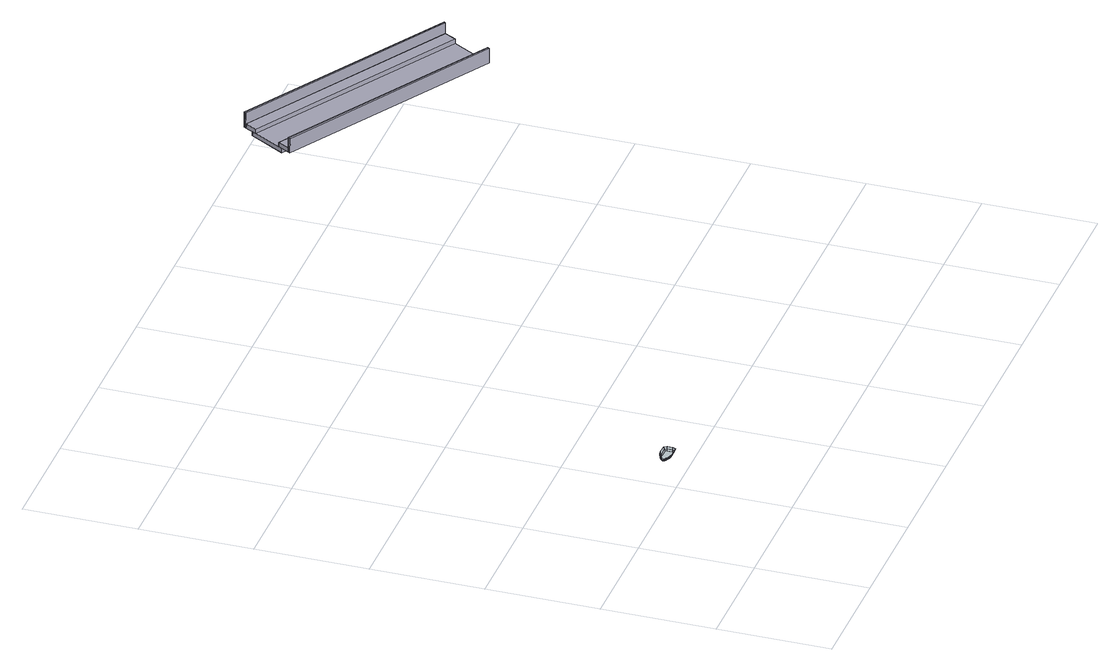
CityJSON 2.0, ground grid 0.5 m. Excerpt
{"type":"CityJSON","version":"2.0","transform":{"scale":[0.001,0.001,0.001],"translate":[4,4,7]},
"CityObjects":{
"object1":{"type":"GenericCityObject","geometry":[{"type":"MultiSurface","lod":"3","boundaries":[[[0,1,2,3,4,5,6,7,8,9,10,11,12,13,14,15,16,17,18,19,20,21,22,23,24,25,26]],[[27,28,29,30]],[[1,27,30]],[[31,32,28,27]],[[33,34,32,31]],[[31,0,26,33]],[[0,31,27,1]],[[35,36,34,33]],[[25,35,33,26]],[[24,37,35,25]],[[37,38,36,35]],[[39,40,38,37]],[[41,42,40,39]],[[43,44,42,41]],[[45,46,44,43]],[[47,48,46,45]],[[49,50,48,47]],[[51,52,50,49]],[[53,54,52,51]],[[55,56,54,53]],[[57,58,56,55]],[[59,60,58,57]],[[57,14,13,59]],[[55,15,14,57]],[[53,16,15,55]],[[51,17,16,53]],[[49,18,17,51]],[[47,19,18,49]],[[45,20,19,47]],[[43,21,20,45]],[[41,22,21,43]],[[23,39,37,24]],[[39,23,22,41]],[[61,1,30]],[[62,61,30,29]],[[63,64,60,59]],[[12,63,59,13]],[[65,66,64,63]],[[67,68,66,65]],[[69,70,68,67]],[[71,72,70,69]],[[73,74,72,71]],[[75,76,74,73]],[[77,78,76,75]],[[79,80,78,77]],[[81,82,80,79]],[[83,84,82,81]],[[84,83,61,62]],[[11,65,63,12]],[[10,67,65,11]],[[9,69,67,10]],[[8,71,69,9]],[[7,73,71,8]],[[6,75,73,7]],[[5,77,75,6]],[[4,79,77,5]],[[3,81,79,4]],[[2,83,81,3]],[[83,2,1,61]]]}]},
"bridge1":{"type":"Bridge","geometry":[{"type":"MultiSurface","lod":"3","boundaries":[[[85,86,87,88]],[[89,90,86,85]],[[91,92,90,89]],[[88,87,92,91]],[[86,90,92,87]],[[89,85,88,91]],[[93,94,95,96]],[[97,98,99,100]],[[96,95,97,100]],[[95,94,98,97]],[[94,93,99,98]],[[93,96,100,99]],[[91,89,101,102]],[[103,104,105,106]],[[102,101,103,106]],[[101,89,104,103]],[[89,91,105,104]],[[91,102,106,105]],[[107,108,109,110]],[[111,112,113,114]],[[110,109,111,114]],[[109,108,112,111]],[[108,107,113,112]],[[107,110,114,113]],[[98,115,116,99]],[[117,118,115,98]],[[119,120,118,117]],[[99,116,120,119]],[[115,118,120,116]],[[117,98,99,119]]]}]}
},
"vertices":[
[682,615,998],[681,617,998],[682,618,998],[685,621,998],[689,623,998],[692,626,998],[695,628,998],[700,629,998],[704,631,998],[708,633,998],[711,634,998],[717,634,998],[721,634,998],[761,634,998],[762,628,998],[762,605,998],[761,599,998],[721,599,998],[717,599,998],[711,599,998],[708,601,998],[704,602,998],[700,604,998],[695,605,998],[692,607,998],[689,610,998],[685,612,998],[676,615,1003],[674,613,1013],[671,617,1013],[674,617,1003],[679,612,1003],[676,610,1013],[682,609,1003],[681,605,1013],[685,605,1003],[685,604,1013],[690,602,1003],[689,601,1013],[694,601,1003],[692,599,1013],[698,599,1003],[697,597,1013],[703,597,1003],[701,594,1013],[707,596,1003],[706,594,1013],[711,594,1003],[711,593,1013],[716,594,1003],[716,591,1013],[721,594,1003],[721,591,1013],[764,594,1003],[765,591,1013],[768,605,1003],[771,605,1013],[768,628,1003],[771,629,1013],[764,639,1003],[765,642,1013],[676,618,1003],[674,621,1013],[721,639,1003],[721,642,1013],[716,639,1003],[716,642,1013],[711,639,1003],[711,641,1013],[707,638,1003],[706,639,1013],[703,636,1003],[701,639,1013],[698,634,1003],[697,636,1013],[694,633,1003],[692,634,1013],[690,631,1003],[689,633,1013],[685,628,1003],[685,629,1013],[682,625,1003],[681,628,1013],[679,621,1003],[676,623,1013],
[2576,2139,1611],[2576,2139,1631],[1624,2688,1648],[1623,2689,1628],[2605,2191,1611],[2607,2191,1631],[1653,2741,1628],[1653,2740,1648],[1519,2507,1630],[2471,1957,1612],[2472,1957,1682],[1519,2506,1699],[2477,1965,1682],[2476,1966,1612],[1524,2515,1630],[1525,2515,1699],[2607,2191,1680],[1653,2740,1699],[2612,2199,1680],[2611,2200,1611],[1658,2749,1628],[1659,2749,1699],[1543,2550,1609],[2496,2001,1592],[2496,2001,1612],[1544,2550,1630],[2586,2157,1611],[2586,2157,1590],[1633,2706,1609],[1633,2706,1628],[2477,1966,1632],[1524,2515,1650],[2506,2018,1611],[2506,2018,1631],[1554,2567,1630],[1554,2567,1650]
]}
